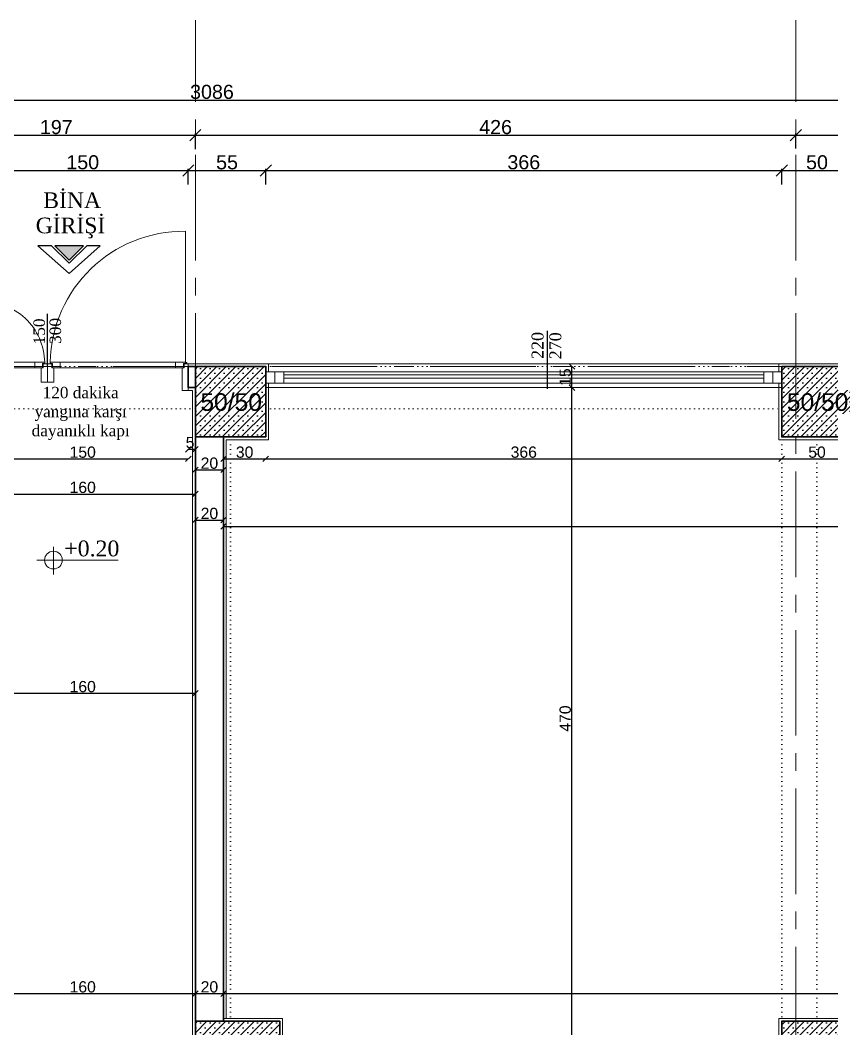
# Model space of a CAD drawing. Header units: centimetres. Extents: x 14449 to 53524, y -19051 to -10746.
# Drawn here: x 27055 to 27632, y -11888 to -11172 of the extents above; entities that cross this region are included whole.
import ezdxf

# ---------------------------------------------------------------- set-up
doc = ezdxf.new("R2010")
doc.units = ezdxf.units.CM
doc.linetypes.add('CENTER2', pattern=[112.5, 75, -12.5, 12.5, -12.5])
doc.linetypes.add('DOT2', pattern=[3.175, 0, -3.175])
doc.layers.add('Kapi_Pencere', color=7, linetype='Continuous')
doc.layers.add('MGOR1', color=3, linetype='Continuous')
for name, color, linetype, lineweight in [('P-AKS', 255, 'Continuous', 5), ('P-KİRİŞ', 130, 'DOT2', 5), ('P-KOLON', 255, 'Continuous', 35), ('P-TARAMA', 252, 'Continuous', 5), ('P-ÖLÇÜ DIŞ', 245, 'Continuous', 9), ('P-ÖLÇÜ İÇ', 243, 'Continuous', 0), ('rtm-cam', 141, 'Continuous', 9), ('rtm-duv tugla', 22, 'Continuous', 35), ('rtm-kapı-ahsap', 35, 'Continuous', 13), ('rtm-merdiven yazı', 7, 'Continuous', 20), ('rtm-mhl-yazı-malzeme', 7, 'Continuous', 13), ('rtm-pen-ahsap', 35, 'Continuous', 13), ('rtm-sıva', 252, 'Continuous', 15)]:
    doc.layers.add(name, color=color, linetype=linetype, lineweight=lineweight)
doc.styles.add('arial_1_18', font='arial.ttf', dxfattribs={"height": 0.2})
doc.styles.get("Standard").update_dxf_attribs({"font": 'arial.ttf'})
doc.styles.add('ölçü', font='times.ttf', dxfattribs={"height": 10})
doc.dimstyles.new('DIŞ ÖLÇÜ', dxfattribs={"dimtxt": 10, "dimasz": 8, "dimexe": 1.25, "dimexo": 0.625, "dimtad": 1, "dimdec": 0, "dimtxsty": 'Standard', "dimblk": 'OBLIQUE', "dimcen": 2.5, "dimse1": 1, "dimse2": 1, "dimclrd": 256, "dimclrt": 256, "dimadec": 0, "dimazin": 0, "dimtfac": 1, "dimtdec": 0, "dimtmove": 0, "dimatfit": 3, "dimldrblk": 'OBLIQUE', "dimfxl": 1, "dimarcsym": 0})
doc.dimstyles.new('İÇ ÖLÇÜ', dxfattribs={"dimtxt": 8, "dimasz": 4, "dimexe": 1.25, "dimexo": 0.625, "dimtad": 1, "dimdec": 0, "dimtxsty": 'Standard', "dimblk": 'OBLIQUE', "dimcen": 2.5, "dimse1": 1, "dimse2": 1, "dimclrd": 256, "dimclrt": 256, "dimadec": 0, "dimazin": 0, "dimtfac": 1, "dimtdec": 0, "dimtmove": 1, "dimatfit": 3, "dimldrblk": 'OBLIQUE', "dimfxl": 1, "dimarcsym": 0})

# ---------------------------------------------------------------- blocks, each defined once
blk = doc.blocks.new('IKUTGK')
at = {"layer": 'P-KİRİŞ'}
for points in [[(35836.89, -7196.1), (36246.89, -7196.1)], [(36296.89, -7196.1), (36663.39, -7196.1)], [(35836.89, -7226.1), (36246.89, -7226.1)], [(36296.89, -7226.1), (36663.39, -7226.1)], [(36246.89, -7661.1), (36246.89, -7246.1)], [(36271.89, -7661.1), (36271.89, -7246.1)], [(36663.39, -7661.1), (36663.39, -7246.1)], [(36688.39, -7661.1), (36688.39, -7246.1)]]:
    blk.add_lwpolyline(points, dxfattribs=at)
blk = doc.blocks.new('YTHTHTY')
at = {"layer": 'P-TARAMA', "lineweight": -3}
h = blk.add_hatch(dxfattribs=at)
h.set_pattern_fill('SACNCR', color=256, scale=2, style=0)
h.paths.add_polyline_path([(32145.2, -8996.94), (32095.2, -8996.94), (32095.2, -9046.94), (32145.2, -9046.94)])
h = blk.add_hatch(dxfattribs=at)
h.set_pattern_fill('SACNCR', color=256, scale=2, style=0)
h.paths.add_polyline_path([(32561.7, -8996.94), (32511.7, -8996.94), (32511.7, -9046.94), (32561.7, -9046.94)])
h = blk.add_hatch(dxfattribs=at)
h.set_pattern_fill('SACNCR', color=256, scale=2, style=0)
h.paths.add_polyline_path([(32095.2, -9501.94), (32155.2, -9501.94), (32155.2, -9461.94), (32095.2, -9461.94)])
h = blk.add_hatch(dxfattribs=at)
h.set_pattern_fill('SACNCR', color=256, scale=2, style=0)
h.paths.add_polyline_path([(32586.7, -9501.94), (32586.7, -9461.94), (32511.7, -9461.94), (32511.7, -9501.94)])
at = {"layer": 'P-KOLON', "linetype": 'Continuous'}
for points in [[(32095.2, -8996.94), (32145.2, -8996.94), (32145.2, -9046.94), (32095.2, -9046.94)], [(32511.7, -8996.94), (32561.7, -8996.94), (32561.7, -9046.94), (32511.7, -9046.94)], [(32095.2, -9461.94), (32155.2, -9461.94), (32155.2, -9501.94), (32095.2, -9501.94)], [(32511.7, -9461.94), (32586.7, -9461.94), (32586.7, -9501.94), (32511.7, -9501.94)]]:
    blk.add_lwpolyline(points, close=True, dxfattribs=at)
at = {"layer": 'P-KOLON', "linetype": 'Continuous', "style": 'arial_1_18'}
for p in [(32098.79, -9028.42), (32515.29, -9028.42)]:
    blk.add_text('50/50', height=12.5, dxfattribs=at).set_placement(p)
blk = doc.blocks.new('YTUJ7U')
at = {"layer": 'P-AKS', "linetype": 'CENTER2'}
for points in [[(27580.62, -9962.63), (27580.62, -8554.55)], [(28007.12, -9962.63), (28007.12, -8554.55)], [(25834.86, -8800.51), (29322.56, -8800.51)]]:
    blk.add_lwpolyline(points, dxfattribs=at)
blk = doc.blocks.new('DIŞ KAPI')
at = {"layer": 'rtm-kapı-ahsap'}
for p, q in [((7483.53, 169.66), (7483.53, 174.11)), ((7502.53, 174.11), (7483.53, 174.11)), ((7502.53, 174.11), (7502.53, 171.14)), ((7502.53, 172.13), (7503.52, 172.13)), ((7502.58, 170.63), (7502.58, 172.13)), ((7503.52, 76.1), (7503.52, 172.13)), ((7596.57, 172.13), (7503.52, 172.13)), ((7499.56, 169.66), (7483.53, 169.66)), ((7499.56, 171.14), (7499.56, 169.66)), ((7502.53, 171.14), (7499.56, 171.14)), ((7499.69, 170.63), (7499.69, 77.59)), ((7499.69, 170.63), (7502.58, 170.63)), ((7503.52, 165.06), (7499.69, 165.06)), ((7503.52, 83.17), (7499.69, 83.17)), ((7489.41, 78.57), (7489.41, 74.11)), ((7499.56, 78.57), (7489.41, 78.57)), ((7502.53, 74.11), (7489.41, 74.11)), ((7489.41, 69.66), (7489.41, 74.11)), ((7502.53, 74.11), (7489.41, 74.11)), ((7499.56, 77.08), (7499.56, 78.57)), ((7502.53, 77.08), (7499.56, 77.08)), ((7499.69, 77.59), (7502.58, 77.59)), ((7502.53, 74.11), (7502.53, 77.08)), ((7502.53, 76.1), (7503.52, 76.1)), ((7502.53, 74.11), (7502.53, 71.14)), ((7502.53, 72.13), (7503.52, 72.13)), ((7502.58, 77.59), (7502.58, 76.1)), ((7502.58, 70.63), (7502.58, 72.13)), ((7503.52, 72.13), (7503.52, 26.1)), ((7499.56, 69.66), (7489.41, 69.66)), ((7502.53, 71.14), (7499.56, 71.14)), ((7499.56, 71.14), (7499.56, 69.66)), ((7499.69, 27.59), (7499.69, 70.63)), ((7499.69, 70.63), (7502.58, 70.63)), ((7503.52, 65.06), (7499.69, 65.06)), ((7503.52, 33.17), (7499.69, 33.17)), ((7483.53, 28.57), (7483.53, 24.11)), ((7499.56, 28.57), (7483.53, 28.57)), ((7502.53, 24.11), (7483.53, 24.11)), ((7499.56, 27.08), (7499.56, 28.57)), ((7502.53, 27.08), (7499.56, 27.08)), ((7499.69, 27.59), (7502.58, 27.59)), ((7502.53, 24.11), (7502.53, 27.08)), ((7502.53, 26.1), (7503.52, 26.1)), ((7502.58, 27.59), (7502.58, 26.1)), ((7546.57, 26.1), (7503.52, 26.1))]:
    blk.add_line(p, q, dxfattribs=at)
for points in [[(7503.11, 173.05, 1), (7503.11, 172.45, 1)], [(7503.11, 25.17, -1), (7503.11, 25.78, -1)]]:
    blk.add_lwpolyline(points, format="xyb", close=True, dxfattribs=at)
for centre, radius, start, end in [((7501.77, 170.89), 94.81, 271.05672, 0.74917), ((7502.84, 28.34), 43.79, 357.06091, 89.10701)]:
    blk.add_arc(centre, radius, start, end, dxfattribs=at)
blk = doc.blocks.new('_Oblique')
at = {"color": 0, "linetype": 'ByBlock', "lineweight": -2}
blk.add_line((-0.5, -0.5), (0.5, 0.5), dxfattribs=at)
blk = doc.blocks.new('*D3993')
at = {"layer": 'Defpoints', "color": 0, "transparency": 16777216}
for p in [(27174.57, -11278.8), (27024.57, -11288.8), (27174.57, -11291.42)]:
    blk.add_point(p, dxfattribs=at)
at = {"layer": 'P-ÖLÇÜ DIŞ', "color": 0, "lineweight": -2, "transparency": 16777216}
for p, q in [((27024.57, -11288.17), (27024.57, -11277.55)), ((27174.57, -11288.8), (27174.57, -11277.55))]:
    blk.add_line(p, q, dxfattribs=at)
at = {"layer": 'P-ÖLÇÜ DIŞ', "lineweight": -2, "transparency": 16777216}
blk.add_line((27024.57, -11278.8), (27174.57, -11278.8), dxfattribs=at)
at = {"layer": 'P-ÖLÇÜ DIŞ', "lineweight": -2, "transparency": 16777216, "xscale": 8, "yscale": 8, "zscale": 8, "rotation": 180}
blk.add_blockref('_Oblique', (27024.57, -11278.8), dxfattribs=at)
at = {"layer": 'P-ÖLÇÜ DIŞ', "lineweight": -2, "transparency": 16777216, "xscale": 8, "yscale": 8, "zscale": 8}
blk.add_blockref('_Oblique', (27174.57, -11278.8), dxfattribs=at)
at = {"layer": 'P-ÖLÇÜ DIŞ', "transparency": 16777216, "insert": (27099.57, -11273.07), "char_height": 10, "attachment_point": 5}
blk.add_mtext('150', dxfattribs=at)
blk = doc.blocks.new('*D3994')
at = {"layer": 'Defpoints', "color": 0, "transparency": 16777216}
for p in [(27229.57, -11278.8), (27174.57, -11291.42), (27229.57, -11291.1)]:
    blk.add_point(p, dxfattribs=at)
at = {"layer": 'P-ÖLÇÜ DIŞ', "color": 0, "lineweight": -2, "transparency": 16777216}
for p, q in [((27174.57, -11288.8), (27174.57, -11277.55)), ((27229.57, -11288.8), (27229.57, -11277.55))]:
    blk.add_line(p, q, dxfattribs=at)
at = {"layer": 'P-ÖLÇÜ DIŞ', "lineweight": -2, "transparency": 16777216}
blk.add_line((27174.57, -11278.8), (27229.57, -11278.8), dxfattribs=at)
at = {"layer": 'P-ÖLÇÜ DIŞ', "lineweight": -2, "transparency": 16777216, "xscale": 8, "yscale": 8, "zscale": 8, "rotation": 180}
blk.add_blockref('_Oblique', (27174.57, -11278.8), dxfattribs=at)
at = {"layer": 'P-ÖLÇÜ DIŞ', "lineweight": -2, "transparency": 16777216, "xscale": 8, "yscale": 8, "zscale": 8}
blk.add_blockref('_Oblique', (27229.57, -11278.8), dxfattribs=at)
at = {"layer": 'P-ÖLÇÜ DIŞ', "transparency": 16777216, "insert": (27202.07, -11273.09), "char_height": 10, "attachment_point": 5}
blk.add_mtext('55', dxfattribs=at)
blk = doc.blocks.new('*D3995')
at = {"layer": 'Defpoints', "color": 0, "transparency": 16777216}
for p in [(27596.07, -11278.8), (27229.57, -11291.1), (27596.07, -11292.27)]:
    blk.add_point(p, dxfattribs=at)
at = {"layer": 'P-ÖLÇÜ DIŞ', "color": 0, "lineweight": -2, "transparency": 16777216}
for p, q in [((27229.57, -11288.8), (27229.57, -11277.55)), ((27596.07, -11288.8), (27596.07, -11277.55))]:
    blk.add_line(p, q, dxfattribs=at)
at = {"layer": 'P-ÖLÇÜ DIŞ', "lineweight": -2, "transparency": 16777216}
blk.add_line((27229.57, -11278.8), (27596.07, -11278.8), dxfattribs=at)
at = {"layer": 'P-ÖLÇÜ DIŞ', "lineweight": -2, "transparency": 16777216, "xscale": 8, "yscale": 8, "zscale": 8, "rotation": 180}
blk.add_blockref('_Oblique', (27229.57, -11278.8), dxfattribs=at)
at = {"layer": 'P-ÖLÇÜ DIŞ', "lineweight": -2, "transparency": 16777216, "xscale": 8, "yscale": 8, "zscale": 8}
blk.add_blockref('_Oblique', (27596.07, -11278.8), dxfattribs=at)
at = {"layer": 'P-ÖLÇÜ DIŞ', "transparency": 16777216, "insert": (27412.82, -11273.06), "char_height": 10, "attachment_point": 5}
blk.add_mtext('366', dxfattribs=at)
blk = doc.blocks.new('*D3996')
at = {"layer": 'Defpoints', "color": 0, "transparency": 16777216}
for p in [(27646.07, -11278.8), (27596.07, -11292.27), (27646.07, -11291.11)]:
    blk.add_point(p, dxfattribs=at)
at = {"layer": 'P-ÖLÇÜ DIŞ', "color": 0, "lineweight": -2, "transparency": 16777216}
for p, q in [((27596.07, -11288.8), (27596.07, -11277.55)), ((27646.07, -11288.8), (27646.07, -11277.55))]:
    blk.add_line(p, q, dxfattribs=at)
at = {"layer": 'P-ÖLÇÜ DIŞ', "lineweight": -2, "transparency": 16777216}
blk.add_line((27596.07, -11278.8), (27646.07, -11278.8), dxfattribs=at)
at = {"layer": 'P-ÖLÇÜ DIŞ', "lineweight": -2, "transparency": 16777216, "xscale": 8, "yscale": 8, "zscale": 8, "rotation": 180}
blk.add_blockref('_Oblique', (27596.07, -11278.8), dxfattribs=at)
at = {"layer": 'P-ÖLÇÜ DIŞ', "lineweight": -2, "transparency": 16777216, "xscale": 8, "yscale": 8, "zscale": 8}
blk.add_blockref('_Oblique', (27646.07, -11278.8), dxfattribs=at)
at = {"layer": 'P-ÖLÇÜ DIŞ', "transparency": 16777216, "insert": (27621.07, -11273.07), "char_height": 10, "attachment_point": 5}
blk.add_mtext('50', dxfattribs=at)
blk = doc.blocks.new('*D4001')
at = {"layer": 'Defpoints', "color": 0, "transparency": 16777216}
for p in [(28734.57, -11228.8), (25648.15, -11240.97), (28734.57, -11240.97)]:
    blk.add_point(p, dxfattribs=at)
at = {"layer": 'P-ÖLÇÜ DIŞ', "color": 0, "lineweight": -2, "transparency": 16777216}
for p, q in [((25648.15, -11238.8), (25648.15, -11227.55)), ((28734.57, -11238.8), (28734.57, -11227.55))]:
    blk.add_line(p, q, dxfattribs=at)
at = {"layer": 'P-ÖLÇÜ DIŞ', "lineweight": -2, "transparency": 16777216}
blk.add_line((25648.15, -11228.8), (28734.57, -11228.8), dxfattribs=at)
at = {"layer": 'P-ÖLÇÜ DIŞ', "lineweight": -2, "transparency": 16777216, "xscale": 8, "yscale": 8, "zscale": 8, "rotation": 180}
blk.add_blockref('_Oblique', (25648.15, -11228.8), dxfattribs=at)
at = {"layer": 'P-ÖLÇÜ DIŞ', "lineweight": -2, "transparency": 16777216, "xscale": 8, "yscale": 8, "zscale": 8}
blk.add_blockref('_Oblique', (28734.57, -11228.8), dxfattribs=at)
at = {"layer": 'P-ÖLÇÜ DIŞ', "transparency": 16777216, "insert": (27191.36, -11223.06), "char_height": 10, "attachment_point": 5}
blk.add_mtext('3086', dxfattribs=at)
blk = doc.blocks.new('*D4036')
at = {"layer": 'Defpoints', "color": 0, "transparency": 16777216}
for p in [(27179.57, -11253.8), (26982.07, -11265.5), (27179.57, -11264.72)]:
    blk.add_point(p, dxfattribs=at)
at = {"layer": 'P-ÖLÇÜ DIŞ', "color": 0, "lineweight": -2, "transparency": 16777216}
for p, q in [((26982.07, -11263.8), (26982.07, -11252.55)), ((27179.57, -11263.8), (27179.57, -11252.55))]:
    blk.add_line(p, q, dxfattribs=at)
at = {"layer": 'P-ÖLÇÜ DIŞ', "lineweight": -2, "transparency": 16777216}
blk.add_line((26982.07, -11253.8), (27179.57, -11253.8), dxfattribs=at)
at = {"layer": 'P-ÖLÇÜ DIŞ', "lineweight": -2, "transparency": 16777216, "xscale": 8, "yscale": 8, "zscale": 8, "rotation": 180}
blk.add_blockref('_Oblique', (26982.07, -11253.8), dxfattribs=at)
at = {"layer": 'P-ÖLÇÜ DIŞ', "lineweight": -2, "transparency": 16777216, "xscale": 8, "yscale": 8, "zscale": 8}
blk.add_blockref('_Oblique', (27179.57, -11253.8), dxfattribs=at)
at = {"layer": 'P-ÖLÇÜ DIŞ', "transparency": 16777216, "insert": (27080.82, -11248.07), "char_height": 10, "attachment_point": 5}
blk.add_mtext('197', dxfattribs=at)
blk = doc.blocks.new('*D4037')
at = {"layer": 'Defpoints', "color": 0, "transparency": 16777216}
for p in [(27606.07, -11253.8), (27179.57, -11264.72), (27606.07, -11263.94)]:
    blk.add_point(p, dxfattribs=at)
at = {"layer": 'P-ÖLÇÜ DIŞ', "color": 0, "lineweight": -2, "transparency": 16777216}
for p, q in [((27179.57, -11263.8), (27179.57, -11252.55)), ((27606.07, -11263.31), (27606.07, -11252.55))]:
    blk.add_line(p, q, dxfattribs=at)
at = {"layer": 'P-ÖLÇÜ DIŞ', "lineweight": -2, "transparency": 16777216}
blk.add_line((27179.57, -11253.8), (27606.07, -11253.8), dxfattribs=at)
at = {"layer": 'P-ÖLÇÜ DIŞ', "lineweight": -2, "transparency": 16777216, "xscale": 8, "yscale": 8, "zscale": 8, "rotation": 180}
blk.add_blockref('_Oblique', (27179.57, -11253.8), dxfattribs=at)
at = {"layer": 'P-ÖLÇÜ DIŞ', "lineweight": -2, "transparency": 16777216, "xscale": 8, "yscale": 8, "zscale": 8}
blk.add_blockref('_Oblique', (27606.07, -11253.8), dxfattribs=at)
at = {"layer": 'P-ÖLÇÜ DIŞ', "transparency": 16777216, "insert": (27392.82, -11248.07), "char_height": 10, "attachment_point": 5}
blk.add_mtext('426', dxfattribs=at)
blk = doc.blocks.new('*D4038')
at = {"layer": 'Defpoints', "color": 0, "transparency": 16777216}
for p in [(27941.07, -11253.8), (27606.07, -11263.94), (27941.07, -11265.11)]:
    blk.add_point(p, dxfattribs=at)
at = {"layer": 'P-ÖLÇÜ DIŞ', "color": 0, "lineweight": -2, "transparency": 16777216}
for p, q in [((27606.07, -11263.31), (27606.07, -11252.55)), ((27941.07, -11263.8), (27941.07, -11252.55))]:
    blk.add_line(p, q, dxfattribs=at)
at = {"layer": 'P-ÖLÇÜ DIŞ', "lineweight": -2, "transparency": 16777216}
blk.add_line((27606.07, -11253.8), (27941.07, -11253.8), dxfattribs=at)
at = {"layer": 'P-ÖLÇÜ DIŞ', "lineweight": -2, "transparency": 16777216, "xscale": 8, "yscale": 8, "zscale": 8, "rotation": 180}
blk.add_blockref('_Oblique', (27606.07, -11253.8), dxfattribs=at)
at = {"layer": 'P-ÖLÇÜ DIŞ', "lineweight": -2, "transparency": 16777216, "xscale": 8, "yscale": 8, "zscale": 8}
blk.add_blockref('_Oblique', (27941.07, -11253.8), dxfattribs=at)
at = {"layer": 'P-ÖLÇÜ DIŞ', "transparency": 16777216, "insert": (27773.57, -11248.06), "char_height": 10, "attachment_point": 5}
blk.add_mtext('335', dxfattribs=at)
blk = doc.blocks.new('*D4319')
at = {"layer": 'Defpoints', "color": 0, "transparency": 16777216}
for p in [(27024.57, -11433.05), (27174.57, -11483.62), (27174.57, -11484.05)]:
    blk.add_point(p, dxfattribs=at)
at = {"layer": 'P-ÖLÇÜ İÇ', "lineweight": -2, "transparency": 16777216}
blk.add_line((27024.57, -11483.62), (27174.57, -11483.62), dxfattribs=at)
at = {"layer": 'P-ÖLÇÜ İÇ', "lineweight": -2, "transparency": 16777216, "xscale": 4, "yscale": 4, "zscale": 4, "rotation": 180}
blk.add_blockref('_Oblique', (27024.57, -11483.62), dxfattribs=at)
at = {"layer": 'P-ÖLÇÜ İÇ', "lineweight": -2, "transparency": 16777216, "xscale": 4, "yscale": 4, "zscale": 4}
blk.add_blockref('_Oblique', (27174.57, -11483.62), dxfattribs=at)
at = {"layer": 'P-ÖLÇÜ İÇ', "transparency": 16777216, "insert": (27099.57, -11478.91), "char_height": 8, "attachment_point": 5}
blk.add_mtext('150', dxfattribs=at)
blk = doc.blocks.new('*D4320')
at = {"layer": 'Defpoints', "color": 0, "lineweight": 30, "transparency": 16777216}
for p in [(27179.57, -11476.76), (27174.57, -11484.05), (27179.57, -11492.97)]:
    blk.add_point(p, dxfattribs=at)
at = {"layer": 'P-ÖLÇÜ İÇ', "lineweight": -2, "transparency": 16777216}
blk.add_line((27174.57, -11476.76), (27179.57, -11476.76), dxfattribs=at)
at = {"layer": 'P-ÖLÇÜ İÇ', "lineweight": -2, "transparency": 16777216, "xscale": 4, "yscale": 4, "zscale": 4, "rotation": 180}
blk.add_blockref('_Oblique', (27174.57, -11476.76), dxfattribs=at)
at = {"layer": 'P-ÖLÇÜ İÇ', "lineweight": -2, "transparency": 16777216, "xscale": 4, "yscale": 4, "zscale": 4}
blk.add_blockref('_Oblique', (27179.57, -11476.76), dxfattribs=at)
at = {"layer": 'P-ÖLÇÜ İÇ', "transparency": 16777216, "insert": (27175.81, -11472.07), "char_height": 8, "attachment_point": 5}
blk.add_mtext('5', dxfattribs=at)
blk = doc.blocks.new('*D4321')
at = {"layer": 'Defpoints', "color": 0, "lineweight": 30, "transparency": 16777216}
for p in [(27179.57, -11492.97), (27199.57, -11491.43), (27199.57, -11497.05)]:
    blk.add_point(p, dxfattribs=at)
at = {"layer": 'P-ÖLÇÜ İÇ', "lineweight": -2, "transparency": 16777216}
blk.add_line((27179.57, -11491.43), (27199.57, -11491.43), dxfattribs=at)
at = {"layer": 'P-ÖLÇÜ İÇ', "lineweight": -2, "transparency": 16777216, "xscale": 4, "yscale": 4, "zscale": 4, "rotation": 180}
blk.add_blockref('_Oblique', (27179.57, -11491.43), dxfattribs=at)
at = {"layer": 'P-ÖLÇÜ İÇ', "lineweight": -2, "transparency": 16777216, "xscale": 4, "yscale": 4, "zscale": 4}
blk.add_blockref('_Oblique', (27199.57, -11491.43), dxfattribs=at)
at = {"layer": 'P-ÖLÇÜ İÇ', "transparency": 16777216, "insert": (27189.57, -11486.72), "char_height": 8, "attachment_point": 5}
blk.add_mtext('20', dxfattribs=at)
blk = doc.blocks.new('*D4322')
at = {"layer": 'Defpoints', "color": 0, "lineweight": 30, "transparency": 16777216}
for p in [(27229.57, -11483.62), (27229.57, -11484.43), (27199.57, -11497.05)]:
    blk.add_point(p, dxfattribs=at)
at = {"layer": 'P-ÖLÇÜ İÇ', "lineweight": -2, "transparency": 16777216}
blk.add_line((27199.57, -11483.62), (27229.57, -11483.62), dxfattribs=at)
at = {"layer": 'P-ÖLÇÜ İÇ', "lineweight": -2, "transparency": 16777216, "xscale": 4, "yscale": 4, "zscale": 4, "rotation": 180}
blk.add_blockref('_Oblique', (27199.57, -11483.62), dxfattribs=at)
at = {"layer": 'P-ÖLÇÜ İÇ', "lineweight": -2, "transparency": 16777216, "xscale": 4, "yscale": 4, "zscale": 4}
blk.add_blockref('_Oblique', (27229.57, -11483.62), dxfattribs=at)
at = {"layer": 'P-ÖLÇÜ İÇ', "transparency": 16777216, "insert": (27214.57, -11478.91), "char_height": 8, "attachment_point": 5}
blk.add_mtext('30', dxfattribs=at)
blk = doc.blocks.new('*D4323')
at = {"layer": 'Defpoints', "color": 0, "lineweight": 30, "transparency": 16777216}
for p in [(27229.57, -11484.43), (27596.07, -11483.62), (27596.07, -11484.44)]:
    blk.add_point(p, dxfattribs=at)
at = {"layer": 'P-ÖLÇÜ İÇ', "lineweight": -2, "transparency": 16777216}
blk.add_line((27229.57, -11483.62), (27596.07, -11483.62), dxfattribs=at)
at = {"layer": 'P-ÖLÇÜ İÇ', "lineweight": -2, "transparency": 16777216, "xscale": 4, "yscale": 4, "zscale": 4, "rotation": 180}
blk.add_blockref('_Oblique', (27229.57, -11483.62), dxfattribs=at)
at = {"layer": 'P-ÖLÇÜ İÇ', "lineweight": -2, "transparency": 16777216, "xscale": 4, "yscale": 4, "zscale": 4}
blk.add_blockref('_Oblique', (27596.07, -11483.62), dxfattribs=at)
at = {"layer": 'P-ÖLÇÜ İÇ', "transparency": 16777216, "insert": (27412.82, -11478.91), "char_height": 8, "attachment_point": 5}
blk.add_mtext('366', dxfattribs=at)
blk = doc.blocks.new('*D4324')
at = {"layer": 'Defpoints', "color": 0, "lineweight": 30, "transparency": 16777216}
for p in [(27596.07, -11484.44), (27646.07, -11483.59), (27646.07, -11483.62)]:
    blk.add_point(p, dxfattribs=at)
at = {"layer": 'P-ÖLÇÜ İÇ', "lineweight": -2, "transparency": 16777216}
blk.add_line((27596.07, -11483.62), (27646.07, -11483.62), dxfattribs=at)
at = {"layer": 'P-ÖLÇÜ İÇ', "lineweight": -2, "transparency": 16777216, "xscale": 4, "yscale": 4, "zscale": 4, "rotation": 180}
blk.add_blockref('_Oblique', (27596.07, -11483.62), dxfattribs=at)
at = {"layer": 'P-ÖLÇÜ İÇ', "lineweight": -2, "transparency": 16777216, "xscale": 4, "yscale": 4, "zscale": 4}
blk.add_blockref('_Oblique', (27646.07, -11483.62), dxfattribs=at)
at = {"layer": 'P-ÖLÇÜ İÇ', "transparency": 16777216, "insert": (27621.07, -11478.91), "char_height": 8, "attachment_point": 5}
blk.add_mtext('50', dxfattribs=at)
blk = doc.blocks.new('*D4329')
at = {"layer": 'Defpoints', "color": 0, "lineweight": 30, "transparency": 16777216}
for p in [(27179.57, -11527.12), (27019.57, -11650.14), (27179.57, -11650.14)]:
    blk.add_point(p, dxfattribs=at)
at = {"layer": 'P-ÖLÇÜ İÇ', "lineweight": -2, "transparency": 16777216}
blk.add_line((27019.57, -11650.14), (27179.57, -11650.14), dxfattribs=at)
at = {"layer": 'P-ÖLÇÜ İÇ', "lineweight": -2, "transparency": 16777216, "xscale": 4, "yscale": 4, "zscale": 4, "rotation": 180}
blk.add_blockref('_Oblique', (27019.57, -11650.14), dxfattribs=at)
at = {"layer": 'P-ÖLÇÜ İÇ', "lineweight": -2, "transparency": 16777216, "xscale": 4, "yscale": 4, "zscale": 4}
blk.add_blockref('_Oblique', (27179.57, -11650.14), dxfattribs=at)
at = {"layer": 'P-ÖLÇÜ İÇ', "transparency": 16777216, "insert": (27099.57, -11645.43), "char_height": 8, "attachment_point": 5}
blk.add_mtext('160', dxfattribs=at)
blk = doc.blocks.new('*D4330')
at = {"layer": 'Defpoints', "color": 0, "lineweight": 30, "transparency": 16777216}
for p in [(27179.57, -11527.12), (27199.57, -11527.12), (27199.57, -11531.58)]:
    blk.add_point(p, dxfattribs=at)
at = {"layer": 'P-ÖLÇÜ İÇ', "lineweight": -2, "transparency": 16777216}
blk.add_line((27179.57, -11527.12), (27199.57, -11527.12), dxfattribs=at)
at = {"layer": 'P-ÖLÇÜ İÇ', "lineweight": -2, "transparency": 16777216, "xscale": 4, "yscale": 4, "zscale": 4, "rotation": 180}
blk.add_blockref('_Oblique', (27179.57, -11527.12), dxfattribs=at)
at = {"layer": 'P-ÖLÇÜ İÇ', "lineweight": -2, "transparency": 16777216, "xscale": 4, "yscale": 4, "zscale": 4}
blk.add_blockref('_Oblique', (27199.57, -11527.12), dxfattribs=at)
at = {"layer": 'P-ÖLÇÜ İÇ', "transparency": 16777216, "insert": (27189.57, -11522.41), "char_height": 8, "attachment_point": 5}
blk.add_mtext('20', dxfattribs=at)
blk = doc.blocks.new('*D4331')
at = {"layer": 'Defpoints', "color": 0, "lineweight": 30, "transparency": 16777216}
for p in [(28702.69, -11508.29), (27199.57, -11531.58), (28702.69, -11531.58)]:
    blk.add_point(p, dxfattribs=at)
at = {"layer": 'P-ÖLÇÜ İÇ', "lineweight": -2, "transparency": 16777216}
blk.add_line((27199.57, -11531.58), (28702.69, -11531.58), dxfattribs=at)
at = {"layer": 'P-ÖLÇÜ İÇ', "lineweight": -2, "transparency": 16777216, "xscale": 4, "yscale": 4, "zscale": 4, "rotation": 180}
blk.add_blockref('_Oblique', (27199.57, -11531.58), dxfattribs=at)
at = {"layer": 'P-ÖLÇÜ İÇ', "lineweight": -2, "transparency": 16777216, "xscale": 4, "yscale": 4, "zscale": 4}
blk.add_blockref('_Oblique', (28702.69, -11531.58), dxfattribs=at)
at = {"layer": 'P-ÖLÇÜ İÇ', "transparency": 16777216, "insert": (27951.13, -11526.87), "char_height": 8, "attachment_point": 5}
blk.add_mtext('1503', dxfattribs=at)
blk = doc.blocks.new('*D4335')
at = {"layer": 'Defpoints', "color": 0, "lineweight": 30, "transparency": 16777216}
for p in [(27179.57, -11863.37), (27179.57, -11863.37), (27019.57, -11883.75)]:
    blk.add_point(p, dxfattribs=at)
at = {"layer": 'P-ÖLÇÜ İÇ', "lineweight": -2, "transparency": 16777216}
blk.add_line((27019.57, -11863.37), (27179.57, -11863.37), dxfattribs=at)
at = {"layer": 'P-ÖLÇÜ İÇ', "lineweight": -2, "transparency": 16777216, "xscale": 4, "yscale": 4, "zscale": 4, "rotation": 180}
blk.add_blockref('_Oblique', (27019.57, -11863.37), dxfattribs=at)
at = {"layer": 'P-ÖLÇÜ İÇ', "lineweight": -2, "transparency": 16777216, "xscale": 4, "yscale": 4, "zscale": 4}
blk.add_blockref('_Oblique', (27179.57, -11863.37), dxfattribs=at)
at = {"layer": 'P-ÖLÇÜ İÇ', "transparency": 16777216, "insert": (27099.57, -11858.66), "char_height": 8, "attachment_point": 5}
blk.add_mtext('160', dxfattribs=at)
blk = doc.blocks.new('*D4336')
at = {"layer": 'Defpoints', "color": 0, "lineweight": 30, "transparency": 16777216}
for p in [(27199.57, -11863.37), (28710.28, -11862.62), (28710.28, -11863.37)]:
    blk.add_point(p, dxfattribs=at)
at = {"layer": 'P-ÖLÇÜ İÇ', "lineweight": -2, "transparency": 16777216}
blk.add_line((27199.57, -11863.37), (28710.28, -11863.37), dxfattribs=at)
at = {"layer": 'P-ÖLÇÜ İÇ', "lineweight": -2, "transparency": 16777216, "xscale": 4, "yscale": 4, "zscale": 4, "rotation": 180}
blk.add_blockref('_Oblique', (27199.57, -11863.37), dxfattribs=at)
at = {"layer": 'P-ÖLÇÜ İÇ', "lineweight": -2, "transparency": 16777216, "xscale": 4, "yscale": 4, "zscale": 4}
blk.add_blockref('_Oblique', (28710.28, -11863.37), dxfattribs=at)
at = {"layer": 'P-ÖLÇÜ İÇ', "transparency": 16777216, "insert": (27954.92, -11858.66), "char_height": 8, "attachment_point": 5}
blk.add_mtext('1511', dxfattribs=at)
blk = doc.blocks.new('*D4353')
at = {"layer": 'Defpoints', "color": 0, "lineweight": 30, "transparency": 16777216}
for p in [(27446.97, -11433.06), (27446.98, -11433.06), (27446.97, -11903.05)]:
    blk.add_point(p, dxfattribs=at)
at = {"layer": 'P-ÖLÇÜ İÇ', "lineweight": -2, "transparency": 16777216}
blk.add_line((27446.97, -11903.05), (27446.97, -11433.06), dxfattribs=at)
at = {"layer": 'P-ÖLÇÜ İÇ', "lineweight": -2, "transparency": 16777216, "xscale": 4, "yscale": 4, "zscale": 4}
for p, rotation in [((27446.97, -11433.06), 90), ((27446.97, -11903.05), 270)]:
    blk.add_blockref('_Oblique', p, dxfattribs=dict(at, rotation=rotation))
at = {"layer": 'P-ÖLÇÜ İÇ', "transparency": 16777216, "insert": (27442.26, -11668.06), "char_height": 8, "attachment_point": 5, "rotation": 90}
blk.add_mtext('470', dxfattribs=at)
blk = doc.blocks.new('*D4354')
at = {"layer": 'Defpoints', "color": 0, "lineweight": 30, "transparency": 16777216}
for p in [(27446.97, -11418.05), (27446.97, -11418.05), (27446.98, -11433.06)]:
    blk.add_point(p, dxfattribs=at)
at = {"layer": 'P-ÖLÇÜ İÇ', "lineweight": -2, "transparency": 16777216}
blk.add_line((27446.97, -11433.06), (27446.97, -11418.05), dxfattribs=at)
at = {"layer": 'P-ÖLÇÜ İÇ', "lineweight": -2, "transparency": 16777216, "xscale": 4, "yscale": 4, "zscale": 4}
for p, rotation in [((27446.97, -11418.05), 90), ((27446.97, -11433.06), 270)]:
    blk.add_blockref('_Oblique', p, dxfattribs=dict(at, rotation=rotation))
at = {"layer": 'P-ÖLÇÜ İÇ', "transparency": 16777216, "insert": (27442.26, -11425.56), "char_height": 8, "attachment_point": 5, "rotation": 90}
blk.add_mtext('15', dxfattribs=at)
blk = doc.blocks.new('*D5009')
at = {"layer": 'Defpoints', "color": 0, "lineweight": 30, "transparency": 16777216}
for p in [(27179.57, -11863.37), (27199.57, -11863.37), (27199.57, -11863.37)]:
    blk.add_point(p, dxfattribs=at)
at = {"layer": 'P-ÖLÇÜ İÇ', "lineweight": -2, "transparency": 16777216}
blk.add_line((27179.57, -11863.37), (27199.57, -11863.37), dxfattribs=at)
at = {"layer": 'P-ÖLÇÜ İÇ', "lineweight": -2, "transparency": 16777216, "xscale": 4, "yscale": 4, "zscale": 4, "rotation": 180}
blk.add_blockref('_Oblique', (27179.57, -11863.37), dxfattribs=at)
at = {"layer": 'P-ÖLÇÜ İÇ', "lineweight": -2, "transparency": 16777216, "xscale": 4, "yscale": 4, "zscale": 4}
blk.add_blockref('_Oblique', (27199.57, -11863.37), dxfattribs=at)
at = {"layer": 'P-ÖLÇÜ İÇ', "transparency": 16777216, "insert": (27189.57, -11858.66), "char_height": 8, "attachment_point": 5}
blk.add_mtext('20', dxfattribs=at)
blk = doc.blocks.new('*D5015')
at = {"layer": 'Defpoints', "color": 0, "transparency": 16777216}
for p in [(27019.57, -11508.8), (27179.57, -11508.18), (27179.57, -11508.62)]:
    blk.add_point(p, dxfattribs=at)
at = {"layer": 'P-ÖLÇÜ İÇ', "lineweight": -2, "transparency": 16777216}
blk.add_line((27019.57, -11508.62), (27179.57, -11508.62), dxfattribs=at)
at = {"layer": 'P-ÖLÇÜ İÇ', "lineweight": -2, "transparency": 16777216, "xscale": 4, "yscale": 4, "zscale": 4, "rotation": 180}
blk.add_blockref('_Oblique', (27019.57, -11508.62), dxfattribs=at)
at = {"layer": 'P-ÖLÇÜ İÇ', "lineweight": -2, "transparency": 16777216, "xscale": 4, "yscale": 4, "zscale": 4}
blk.add_blockref('_Oblique', (27179.57, -11508.62), dxfattribs=at)
at = {"layer": 'P-ÖLÇÜ İÇ', "transparency": 16777216, "insert": (27099.57, -11503.91), "char_height": 8, "attachment_point": 5}
blk.add_mtext('160', dxfattribs=at)

msp = doc.modelspace()

# ---------------------------------------------------------------- hatches: boundary and pattern name
at = {"layer": 'MGOR1'}
msp.add_hatch(color=7, dxfattribs=at).paths.add_polyline_path([(27100.06, -11332.27), (27089.9, -11342.48), (27079.74, -11332.27)])

# ---------------------------------------------------------------- linework, layer by layer
at = {"layer": 'Kapi_Pencere', "linetype": 'Continuous'}
for p, q in [((27074.57, -11417.37), (27074.57, -11380.67)), ((27429.44, -11392.82), (27429.44, -11433.98))]:
    msp.add_line(p, q, dxfattribs=at)
at = {"layer": 'MGOR1', "color": 7}
for points in [[(27102.46, -11332.27), (27089.9, -11344.7), (27077.34, -11332.27), (27067.74, -11332.27), (27089.92, -11352.07), (27112.06, -11332.27), (27102.46, -11332.27)], [(27100.06, -11332.27), (27079.74, -11332.27), (27089.9, -11342.48), (27100.06, -11332.27)]]:
    msp.add_lwpolyline(points, dxfattribs=at)
at = {"layer": 'rtm-cam'}
msp.add_line((27242.44, -11424.07), (27583.2, -11424.07), dxfattribs=at)
at = {"layer": 'rtm-duv tugla'}
for p, q in [((27179.57, -11418.05), (27174.57, -11418.05)), ((27174.57, -11418.05), (27174.57, -11433.05)), ((27174.57, -11433.05), (27179.57, -11433.05)), ((27179.57, -11883.05), (27179.57, -11468.05)), ((27199.57, -11883.05), (27199.57, -11468.05))]:
    msp.add_line(p, q, dxfattribs=at)
at = {"layer": 'rtm-merdiven yazı'}
for points in [[(27078.79, -11565.68), (27078.79, -11546.09)], [(27067.03, -11555.54), (27124.86, -11555.54)]]:
    msp.add_lwpolyline(points, dxfattribs=at)
msp.add_circle((27078.79, -11555.54), 6.3, dxfattribs=at)
at = {"layer": 'rtm-pen-ahsap'}
for p, q in [((27231.57, -11416.05), (27593.89, -11416.06)), ((27235.96, -11429.77), (27235.96, -11421.85)), ((27583.2, -11421.85), (27242.44, -11421.85)), ((27242.44, -11429.77), (27242.44, -11421.85)), ((27583.2, -11429.77), (27583.2, -11421.85)), ((27589.67, -11429.77), (27589.67, -11421.85)), ((27583.2, -11426.3), (27242.44, -11426.3)), ((27587.39, -11429.77), (27242.44, -11429.77)), ((27595.92, -11433.06), (27229.57, -11433.05))]:
    msp.add_line(p, q, dxfattribs=at)
for points in [[(27242.44, -11429.77), (27229.57, -11429.76), (27229.57, -11421.85), (27242.44, -11421.85)], [(27583.2, -11429.77), (27596.07, -11429.77), (27596.07, -11421.85), (27583.2, -11421.85)]]:
    msp.add_lwpolyline(points, dxfattribs=at)
at = {"layer": 'rtm-sıva'}
for points in [[(27174.57, -11416.05), (27231.57, -11416.05), (27231.57, -11421.85)], [(27594.07, -11421.85), (27594.07, -11416.05), (27648.07, -11416.05), (27648.07, -11421.85)], [(27231.57, -11429.76), (27231.57, -11470.05), (27201.57, -11470.05), (27201.57, -11881.05), (27199.57, -11881.05), (27199.57, -11881.05), (27241.57, -11881.05), (27241.57, -11901.05), (27594.07, -11901.05), (27594.07, -11881.05), (27673.07, -11881.05), (27673.07, -11925.05), (27628.07, -11925.05), (27628.07, -12066.05), (27638.07, -12066.05), (27638.07, -12071.05), (27671.07, -12071.05)], [(27594.07, -11429.77), (27594.07, -11470.05), (27648.07, -11470.05), (27648.07, -11429.77)], [(27101.5, -12281.05), (27604.07, -12281.05), (27604.07, -11925.05), (27177.57, -11925.05), (27177.57, -11435.05), (27174.57, -11435.05)]]:
    msp.add_lwpolyline(points, dxfattribs=at)

# ---------------------------------------------------------------- block references
at = {"layer": 'rtm-kapı-ahsap', "xscale": -1, "rotation": 270}
msp.add_blockref('DIŞ KAPI', (27000.45, -18918.58), dxfattribs=at)
at = {"layer": 'rtm-sıva'}
for name, p in [('YTUJ7U', (-401.05, -2617.54)), ('YTHTHTY', (-4915.63, -2421.11)), ('IKUTGK', (-9067.33, -4221.95))]:
    msp.add_blockref(name, p, dxfattribs=at)

# ---------------------------------------------------------------- texts
at = {"layer": 'Kapi_Pencere', "linetype": 'Continuous', "style": 'ölçü'}
for s, p in [('150', (27072.77, -11402.4)), ('300', (27084.22, -11402.02))]:
    msp.add_text(s, height=8.165, rotation=90.14576, dxfattribs=at).set_placement(p)
at = {"layer": 'Kapi_Pencere', "style": 'ölçü'}
for s, p in [('220', (27426.84, -11412.68)), ('270', (27439.5, -11412.94))]:
    msp.add_text(s, height=8.47, rotation=90, dxfattribs=at).set_placement(p)
at = {"layer": 'rtm-merdiven yazı', "style": 'ölçü'}
msp.add_text('+0.20', height=11.197, dxfattribs=at).set_placement((27086.47, -11552.86))
at = {"layer": 'rtm-mhl-yazı-malzeme', "style": 'ölçü'}
for s, p in [('BİNA', (27071.55, -11305.5)), ('GİRİŞİ', (27066.19, -11323.43))]:
    msp.add_text(s, height=11.112, rotation=360, dxfattribs=at).set_placement(p)
at = {"layer": 'rtm-mhl-yazı-malzeme', "insert": (27059.8, -11432.47), "char_height": 8.1003, "attachment_point": 1, "style": 'ölçü'}
msp.add_mtext_dynamic_manual_height_columns('\\pxqc;{\\C4;120 dakika \\Pyangına karşı\\Pdayanıklı kapı}', width=76.6404, gutter_width=12.5, heights=[0], dxfattribs=at)

# ---------------------------------------------------------------- dimensions: what is measured, and where the dimension line sits
at = {"layer": 'P-ÖLÇÜ DIŞ'}
for base, p1, p2, override, picture, middle in [((28734.57, -11228.8), (25648.15, -11240.97), (28734.57, -11240.97), {"dimse1": 0, "dimse2": 0, "dimfxl": 10, "dimfxlon": 1}, '*D4001', (27191.36, -11223.06)), ((27179.565432, -11253.796603), (26982.065433, -11265.497824), (27179.565432, -11264.717436), {"dimse1": 0, "dimse2": 0, "dimtmove": 1, "dimfxl": 10, "dimfxlon": 1}, '*D4036', (27080.815433, -11248.065873)), ((27606.06543207, -11253.79660251), (27179.5654325, -11264.71743617), (27606.06543207, -11263.93514059), {"dimse1": 0, "dimse2": 0, "dimtmove": 1, "dimfxl": 10, "dimfxlon": 1}, '*D4037', (27392.81543229, -11248.06587263)), ((27941.07, -11253.8), (27606.07, -11263.94), (27941.07, -11265.11), {"dimse1": 0, "dimse2": 0, "dimtmove": 1, "dimfxl": 10, "dimfxlon": 1}, '*D4038', (27773.57, -11248.06)), ((27174.57, -11278.8), (27024.57, -11288.8), (27174.57, -11291.42), {"dimse1": 0, "dimse2": 0, "dimtmove": 1, "dimfxl": 10, "dimfxlon": 1}, '*D3993', (27099.57, -11273.07)), ((27229.57, -11278.8), (27174.57, -11291.42), (27229.57, -11291.1), {"dimse1": 0, "dimse2": 0, "dimtmove": 1, "dimfxl": 10, "dimfxlon": 1}, '*D3994', (27202.07, -11273.09)), ((27596.0654321, -11278.7966025), (27229.5654325, -11291.0974551), (27596.0654321, -11292.2742681), {"dimse1": 0, "dimse2": 0, "dimtmove": 1, "dimfxl": 10, "dimfxlon": 1}, '*D3995', (27412.8154323, -11273.062462)), ((27646.07, -11278.8), (27596.07, -11292.27), (27646.07, -11291.11), {"dimse1": 0, "dimse2": 0, "dimtmove": 1, "dimfxl": 10, "dimfxlon": 1}, '*D3996', (27621.07, -11273.07))]:
    dim = msp.add_linear_dim(base=base, p1=p1, p2=p2, dimstyle='DIŞ ÖLÇÜ', override=override, dxfattribs=at)
    dim.commit()
    dim.dimension.update_dxf_attribs({"geometry": picture, "text_midpoint": middle})
at = {"layer": 'P-ÖLÇÜ İÇ'}
for base, p1, p2, picture, middle in [((27446.97, -11418.05), (27446.98, -11433.06), (27446.97, -11418.05), '*D4354', (27442.26, -11425.56)), ((27446.97, -11433.06), (27446.97, -11903.05), (27446.98, -11433.06), '*D4353', (27442.26, -11668.06))]:
    dim = msp.add_linear_dim(base=base, p1=p1, p2=p2, angle=90, dimstyle='İÇ ÖLÇÜ', dxfattribs=at)
    dim.commit()
    dim.dimension.update_dxf_attribs({"geometry": picture, "text_midpoint": middle})
for base, p1, p2, picture, middle in [((27174.57, -11483.62), (27024.57, -11433.05), (27174.57, -11484.05), '*D4319', (27099.57, -11478.91)), ((27229.57, -11483.62), (27199.57, -11497.05), (27229.57, -11484.43), '*D4322', (27214.57, -11478.91)), ((27596.0654321, -11483.6195121), (27229.5654325, -11484.4315863), (27596.0654321, -11484.4391918), '*D4323', (27412.8154323, -11478.9071997)), ((27646.07, -11483.62), (27596.07, -11484.44), (27646.07, -11483.59), '*D4324', (27621.07, -11478.91)), ((27199.57, -11491.43), (27179.57, -11492.97), (27199.57, -11497.05), '*D4321', (27189.57, -11486.72)), ((27179.57, -11508.62), (27019.57, -11508.8), (27179.57, -11508.18), '*D5015', (27099.57, -11503.91)), ((28702.69, -11531.58), (27199.57, -11531.58), (28702.69, -11508.29), '*D4331', (27951.13, -11526.87)), ((27199.57, -11527.12), (27179.57, -11527.12), (27199.57, -11531.58), '*D4330', (27189.57, -11522.41)), ((27179.57, -11650.14), (27019.57, -11650.14), (27179.57, -11527.12), '*D4329', (27099.57, -11645.43)), ((27179.57, -11863.37), (27019.57, -11883.75), (27179.57, -11863.37), '*D4335', (27099.57, -11858.66)), ((28710.28, -11863.37), (27199.57, -11863.37), (28710.28, -11862.62), '*D4336', (27954.92, -11858.66))]:
    dim = msp.add_linear_dim(base=base, p1=p1, p2=p2, dimstyle='İÇ ÖLÇÜ', dxfattribs=at)
    dim.commit()
    dim.dimension.update_dxf_attribs({"geometry": picture, "text_midpoint": middle})
dim = msp.add_linear_dim(base=(27179.57, -11476.76), p1=(27174.57, -11484.05), p2=(27179.57, -11492.97), dimstyle='İÇ ÖLÇÜ', dxfattribs=at)
dim.commit()
dim.dimension.update_dxf_attribs({"geometry": '*D4320', "text_midpoint": (27175.81, -11476.76), "dimtype": 160})
dim = msp.add_aligned_dim(p1=(27179.57, -11863.37), p2=(27199.57, -11863.37), distance=0, dimstyle='İÇ ÖLÇÜ', dxfattribs=at)
dim.commit()
dim.dimension.update_dxf_attribs({"geometry": '*D5009', "text_midpoint": (27189.57, -11858.66)})

doc.saveas('drawing.dxf')
